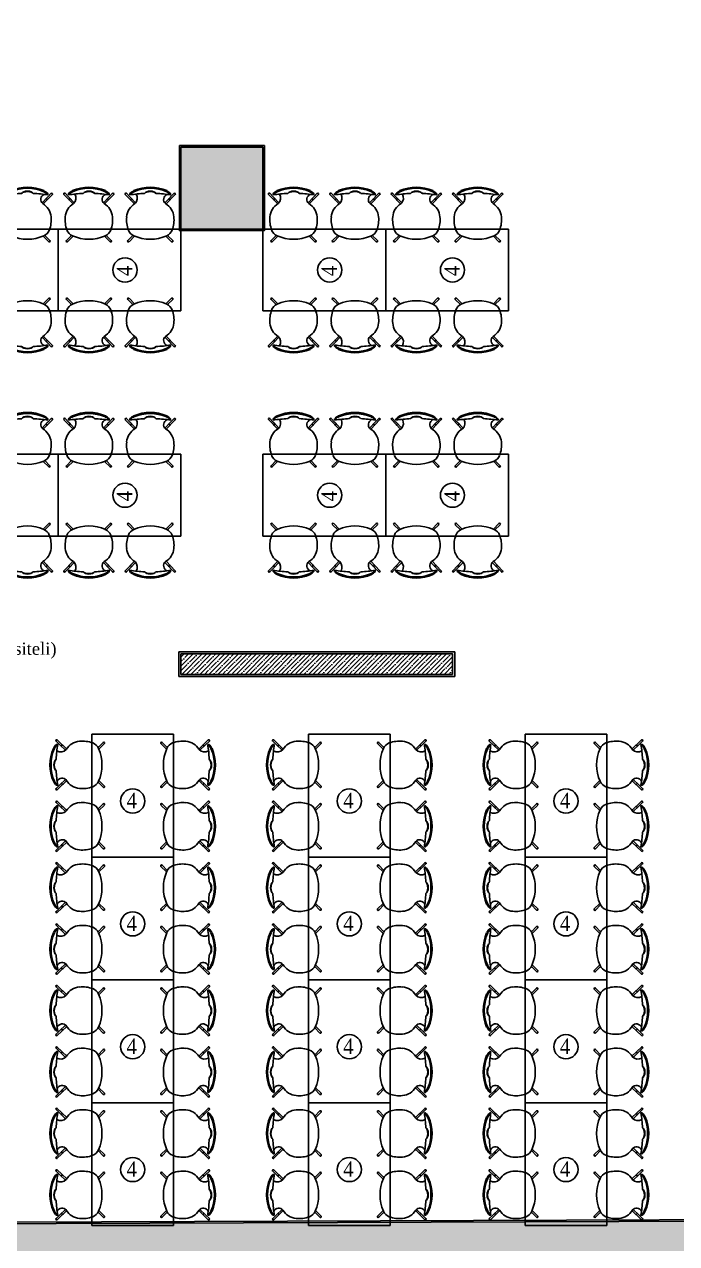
# Model space of a CAD drawing. Header units: millimetres. Extents: x -29311 to -3405, y 28913 to 42880.
# Drawn here: x -17624 to -16987, y 30469 to 31660 of the extents above; entities that cross this region are included whole.
import ezdxf
from ezdxf.enums import TextEntityAlignment as Align

# ---------------------------------------------------------------- set-up
doc = ezdxf.new("R2010")
doc.units = ezdxf.units.MM
for name, color, linetype in [('A-BA', 1, 'Continuous'), ('A-SIVA-IC', 97, 'Continuous'), ('A-TEFRIS', 251, 'Continuous'), ('A-YAZI', 136, 'Continuous'), ('ARREDI_attrezzature', 175, 'Continuous')]:
    doc.layers.add(name, color=color, linetype=linetype)
doc.layers.add('tarama-betonarme', color=252, linetype='Continuous', lineweight=13)
doc.styles.add('YAZ-50', font='times.ttf', dxfattribs={"width": 0.9})
pattern_1 = [(45, (-65876.5644, 45834.01), (-4.4194174, 4.4194174), []), (45, (-65872.145, 45834.01), (-4.4194174, 4.4194174), [7.8125, -1.5625, 0, -1.5625])]

# ---------------------------------------------------------------- blocks, each defined once
blk = doc.blocks.new('4 KİŞİ MASA')
at = {"layer": 'A-TEFRIS'}
for p, q in [((81407.3, 15650.4), (81410.7, 15647.1)), ((81408.4, 15651.5), (81417.7, 15642.6)), ((81442.2, 15537.1), (81442.2, 15657.1)), ((81442.2, 15657.1), (81522.2, 15657.1)), ((81442.2, 15537.1), (81442.2, 15657.1)), ((81442.2, 15657.1), (81522.2, 15657.1)), ((81448.4, 15644), (81453.4, 15649.1)), ((81516, 15644), (81511, 15649.1)), ((81522.2, 15657.1), (81522.2, 15537.1)), ((81522.2, 15657.1), (81522.2, 15537.1)), ((81556, 15651.5), (81546.7, 15642.6)), ((81557.1, 15650.4), (81553.7, 15647.1)), ((81408.9, 15647.1), (81407.7, 15647.1)), ((81411, 15646.8), (81410.7, 15647.1)), ((81411, 15646.8), (81416.6, 15641.4)), ((81449.1, 15642.5), (81454.6, 15647.9)), ((81515.3, 15642.5), (81509.8, 15647.9)), ((81553.4, 15646.8), (81547.8, 15641.4)), ((81553.4, 15646.8), (81553.7, 15647.1)), ((81555.5, 15647.1), (81556.7, 15647.1)), ((81411, 15607.5), (81416.6, 15612.9)), ((81553.4, 15607.5), (81547.8, 15612.9)), ((81407.3, 15603.9), (81410.7, 15607.2)), ((81408.9, 15607.2), (81407.7, 15607.2)), ((81408.4, 15602.8), (81417.7, 15611.7)), ((81410.7, 15607.2), (81411, 15607.5)), ((81448.4, 15610.3), (81453.4, 15605.2)), ((81449.1, 15611.8), (81454.6, 15606.4)), ((81515.3, 15611.8), (81509.8, 15606.4)), ((81516, 15610.3), (81511, 15605.2)), ((81556, 15602.8), (81546.7, 15611.7)), ((81553.7, 15607.2), (81553.4, 15607.5)), ((81557.1, 15603.9), (81553.7, 15607.2)), ((81555.5, 15607.2), (81556.7, 15607.2)), ((81407.3, 15590.4), (81410.7, 15587.1)), ((81408.4, 15591.5), (81417.7, 15582.6)), ((81448.4, 15584), (81453.4, 15589.1)), ((81516, 15584), (81511, 15589.1)), ((81556, 15591.5), (81546.7, 15582.6)), ((81557.1, 15590.4), (81553.7, 15587.1)), ((81408.9, 15587.1), (81407.7, 15587.1)), ((81411, 15586.8), (81410.7, 15587.1)), ((81411, 15586.8), (81416.6, 15581.4)), ((81449.1, 15582.5), (81454.6, 15587.9)), ((81515.3, 15582.5), (81509.8, 15587.9)), ((81553.4, 15586.8), (81547.8, 15581.4)), ((81553.4, 15586.8), (81553.7, 15587.1)), ((81555.5, 15587.1), (81556.7, 15587.1)), ((81407.3, 15543.9), (81410.7, 15547.2)), ((81408.9, 15547.2), (81407.7, 15547.2)), ((81408.4, 15542.8), (81417.7, 15551.7)), ((81410.7, 15547.2), (81411, 15547.5)), ((81411, 15547.5), (81416.6, 15552.9)), ((81448.4, 15550.3), (81453.4, 15545.2)), ((81449.1, 15551.8), (81454.6, 15546.4)), ((81515.3, 15551.8), (81509.8, 15546.4)), ((81516, 15550.3), (81511, 15545.2)), ((81556, 15542.8), (81546.7, 15551.7)), ((81553.4, 15547.5), (81547.8, 15552.9)), ((81553.7, 15547.2), (81553.4, 15547.5)), ((81557.1, 15543.9), (81553.7, 15547.2)), ((81555.5, 15547.2), (81556.7, 15547.2)), ((81442.2, 15537.1), (81522.2, 15537.1))]:
    blk.add_line(p, q, dxfattribs=at)
blk.add_circle((81482.2, 15591.8), 11.8, dxfattribs=at)
for centre, radius, start, end in [((81407.9, 15650.9), 0.807, 53.3029, 218.6971), ((81431.7, 15633.6), 16.7, 95.1377, 149.39), ((81433.3, 15622.3), 28, 69.2101, 96.3077), ((81439.7, 15639.2), 10, 23.8214, 69.2101), ((81454, 15648.5), 0.8, 315, 135), ((81510.4, 15648.5), 0.8, 45, 225), ((81524.7, 15639.2), 10, 110.7899, 156.1786), ((81531.1, 15622.3), 28, 83.6923, 110.7899), ((81532.7, 15633.6), 16.7, 30.61, 84.8623), ((81556.5, 15650.9), 0.807, 321.3029, 126.6971), ((81441.1, 15627.1), 39.8, 156.1786, 203.8214), ((81442.2, 15627.1), 39.8, 156.1786, 203.8214), ((81414.9, 15638.6), 11.1, 129.8431, 155.448), ((81415, 15639.2), 10, 127.2868, 156.1786), ((81533.3, 15627.1), 126, 170.8741, 177.4513), ((81411.9, 15647.3), 7.59, 239.7971, 315.8628), ((81413.4, 15645.6), 0.8, 39.16, 219.16), ((81412.4, 15627.1), 39.8, 336.1786, 23.8214), ((81552, 15627.1), 39.8, 156.1786, 203.8214), ((81552.5, 15647.3), 7.59, 224.1372, 300.2029), ((81551, 15645.6), 0.8, 320.84, 140.84), ((81549.4, 15639.2), 10, 23.8214, 52.7132), ((81431.1, 15627.1), 126, 2.5487, 9.1259), ((81549.5, 15638.6), 11.1, 24.552, 50.1569), ((81522.2, 15627.1), 39.8, 336.1786, 23.8214), ((81523.3, 15627.1), 39.8, 336.1786, 23.8214), ((81533.3, 15627.1), 126, 182.5374, 189.1259), ((81413.3, 15608.7), 5.37, 40.801, 155.8384), ((81551.1, 15608.7), 5.37, 24.1616, 139.199), ((81431.1, 15627.1), 126, 350.8741, 357.4626), ((81414.9, 15615.7), 11.1, 204.552, 230.1569), ((81415, 15615.1), 10, 203.8214, 232.7132), ((81408, 15603.4), 0.807, 141.3029, 306.6971), ((81413.5, 15608.8), 0.8, 140.84, 320.84), ((81431.7, 15620.7), 16.7, 210.61, 264.8623), ((81433.3, 15631.9), 28, 263.6923, 290.7899), ((81439.7, 15615.1), 10, 290.7899, 336.1786), ((81454, 15605.8), 0.8, 225, 45), ((81510.4, 15605.8), 0.8, 135, 315), ((81524.7, 15615.1), 10, 203.8214, 249.2101), ((81531.1, 15631.9), 28, 249.2101, 276.3077), ((81532.7, 15620.7), 16.7, 275.1377, 329.39), ((81550.9, 15608.8), 0.8, 219.16, 39.16), ((81549.4, 15615.1), 10, 307.2868, 336.1786), ((81556.4, 15603.4), 0.807, 233.3029, 38.6971), ((81549.5, 15615.7), 11.1, 309.8431, 335.448), ((81407.9, 15590.9), 0.807, 53.3029, 218.6971), ((81431.7, 15573.6), 16.7, 95.1377, 149.39), ((81433.3, 15562.3), 28, 69.2101, 96.3077), ((81454, 15588.5), 0.8, 315, 135), ((81510.4, 15588.5), 0.8, 45, 225), ((81531.1, 15562.3), 28, 83.6923, 110.7899), ((81532.7, 15573.6), 16.7, 30.61, 84.8623), ((81556.5, 15590.9), 0.807, 321.3029, 126.6971), ((81441.1, 15567.1), 39.8, 156.1786, 203.8214), ((81442.2, 15567.1), 39.8, 156.1786, 203.8214), ((81414.9, 15578.6), 11.1, 129.8431, 155.448), ((81415, 15579.2), 10, 127.2868, 156.1786), ((81533.3, 15567.1), 126, 170.8741, 177.4513), ((81411.9, 15587.3), 7.59, 239.7971, 315.8628), ((81413.4, 15585.6), 0.8, 39.16, 219.16), ((81439.7, 15579.2), 10, 23.8214, 69.2101), ((81412.4, 15567.1), 39.8, 336.1786, 23.8214), ((81552, 15567.1), 39.8, 156.1786, 203.8214), ((81524.7, 15579.2), 10, 110.7899, 156.1786), ((81552.5, 15587.3), 7.59, 224.1372, 300.2029), ((81551, 15585.6), 0.8, 320.84, 140.84), ((81549.4, 15579.2), 10, 23.8214, 52.7132), ((81431.1, 15567.1), 126, 2.5487, 9.1259), ((81549.5, 15578.6), 11.1, 24.552, 50.1569), ((81522.2, 15567.1), 39.8, 336.1786, 23.8214), ((81523.3, 15567.1), 39.8, 336.1786, 23.8214), ((81533.3, 15567.1), 126, 182.5374, 189.1259), ((81413.3, 15548.7), 5.37, 40.801, 155.8384), ((81551.1, 15548.7), 5.37, 24.1616, 139.199), ((81431.1, 15567.1), 126, 350.8741, 357.4626), ((81414.9, 15555.7), 11.1, 204.552, 230.1569), ((81415, 15555.1), 10, 203.8214, 232.7132), ((81408, 15543.4), 0.807, 141.3029, 306.6971), ((81413.5, 15548.8), 0.8, 140.84, 320.84), ((81431.7, 15560.7), 16.7, 210.61, 264.8623), ((81433.3, 15571.9), 28, 263.6923, 290.7899), ((81439.7, 15555.1), 10, 290.7899, 336.1786), ((81454, 15545.8), 0.8, 225, 45), ((81510.4, 15545.8), 0.8, 135, 315), ((81524.7, 15555.1), 10, 203.8214, 249.2101), ((81531.1, 15571.9), 28, 249.2101, 276.3077), ((81532.7, 15560.7), 16.7, 275.1377, 329.39), ((81550.9, 15548.8), 0.8, 219.16, 39.16), ((81549.4, 15555.1), 10, 307.2868, 336.1786), ((81556.4, 15543.4), 0.807, 233.3029, 38.6971), ((81549.5, 15555.7), 11.1, 309.8431, 335.448)]:
    blk.add_arc(centre, radius, start, end, dxfattribs=at)
at = {"layer": 'A-TEFRIS', "extrusion": (0, 0, -1)}
for centre, major_axis, ratio, start_param, end_param in [((81408.6, 15627.2), (0.11, 5.89), 0.578981, 3.432785, 5.928076), ((81408, 15627.2), (0.16, 5.75), 0.417867, 3.323446, 5.96486), ((81408.6, 15567.2), (0.11, 5.89), 0.578981, 3.432785, 5.928076), ((81408, 15567.2), (0.16, 5.75), 0.417867, 3.323446, 5.96486)]:
    blk.add_ellipse(centre, major_axis=major_axis, ratio=ratio, start_param=start_param, end_param=end_param, dxfattribs=at)
at = {"layer": 'A-TEFRIS'}
for centre, major_axis, ratio, start_param, end_param in [((81555.9, 15627.2), (0.11, -5.89), 0.578981, 0.291192, 2.786483), ((81556.4, 15627.2), (0.16, -5.75), 0.417867, 0.181854, 2.823267), ((81555.9, 15567.2), (0.11, -5.89), 0.578981, 0.291192, 2.786483), ((81556.4, 15567.2), (0.16, -5.75), 0.417867, 0.181854, 2.823267)]:
    blk.add_ellipse(centre, major_axis=major_axis, ratio=ratio, start_param=start_param, end_param=end_param, dxfattribs=at)
at = {"layer": 'A-TEFRIS', "style": 'YAZ-50', "width": 0.9}
blk.add_text('4', height=15, dxfattribs=at).set_placement((81476.2, 15584.8))

msp = doc.modelspace()

# ---------------------------------------------------------------- hatches: boundary and pattern name
at = {"layer": 'tarama-betonarme'}
h = msp.add_hatch(dxfattribs=at)
h.set_pattern_fill('ANSI35', color=256, scale=25, style=0)
h.set_pattern_definition(pattern_1)
h.paths.add_polyline_path([(-18785.37, 30484.04), (-19021.29, 32291.44), (-14216.73, 32477.67), (-13835.02, 30501.63)], flags=16)
h.paths.add_polyline_path([(-18811.7, 30453.95), (-19055.29, 32320.15), (-14192.15, 32508.65), (-13798.7, 30471.76)])
h = msp.add_hatch(dxfattribs=at)
h.set_pattern_fill('ANSI35', color=256, scale=25, style=0)
h.set_pattern_definition(pattern_1)
edge = h.paths.add_edge_path()
edge.add_line((-17391.24, 31539.76), (-17391.24, 31459.76))
edge.add_line((-17391.24, 31459.76), (-17471.24, 31459.76))
edge.add_line((-17471.24, 31459.76), (-17471.24, 31539.76))
h.paths.add_polyline_path([(-16641.24, 31539.76), (-16561.24, 31539.76), (-16561.24, 31459.76), (-16641.24, 31459.76)])
h = msp.add_hatch(dxfattribs=at)
h.set_pattern_fill('ANSI35', color=256, scale=25, style=0)
h.set_pattern_definition(pattern_1)
h.paths.add_polyline_path([(-17205.74, 31024.76), (-17471.24, 31024.76), (-17471.24, 31044.76), (-17205.74, 31044.76)])

# ---------------------------------------------------------------- linework, layer by layer
at = {"layer": 'A-BA'}
for points in [[(-19021.29, 32291.44), (-18785.37, 30484.04), (-13835.02, 30501.63)], [(-17391.24, 31539.76), (-17391.24, 31459.76), (-17471.24, 31459.76), (-17471.24, 31539.76)], [(-17205.74, 31024.76), (-17471.24, 31024.76), (-17471.24, 31044.76), (-17205.74, 31044.76), (-17205.74, 31024.76)]]:
    msp.add_lwpolyline(points, dxfattribs=at)
msp.add_lwpolyline([(-17471.24, 31539.76), (-17391.24, 31539.76), (-17391.24, 31459.76), (-17471.24, 31459.76)], close=True, dxfattribs=at)
at = {"layer": 'A-SIVA-IC'}
for points in [[(-17472.74, 31541.25), (-17389.74, 31541.25), (-17389.74, 31458.26), (-17472.74, 31458.26)], [(-17473.24, 31022.76), (-17203.74, 31022.76), (-17203.74, 31046.76), (-17473.24, 31046.76)]]:
    msp.add_lwpolyline(points, close=True, dxfattribs=at)
msp.add_lwpolyline([(-18094.12, 30488), (-16640.49, 30493.16)], dxfattribs=at)
at = {"layer": 'A-TEFRIS'}
msp.add_line((-17471.24, 31459.76), (-17391.24, 31459.76), dxfattribs=at)

# ---------------------------------------------------------------- block references
at = {"layer": 'ARREDI_attrezzature', "rotation": 90}
for p in [(-2054.1, -50062.44), (-1934.1, -50062.44), (-1734.1, -50062.43), (-1614.1, -50062.43), (-2054.1, -50282.44), (-1934.1, -50282.44), (-1734.1, -50282.43), (-1614.1, -50282.43)]:
    msp.add_blockref('4 KİŞİ MASA', p, dxfattribs=at)
at = {"layer": 'ARREDI_attrezzature'}
for p in [(-99000.6, 15309.28), (-98788.91, 15309.28), (-98577.23, 15309.28), (-99000.6, 15189.28), (-98788.91, 15189.28), (-98577.23, 15189.28), (-99000.6, 15069.28), (-98788.91, 15069.28), (-98577.23, 15069.28), (-99000.6, 14949.28), (-98788.91, 14949.28), (-98577.23, 14949.28)]:
    msp.add_blockref('4 KİŞİ MASA', p, dxfattribs=at)

# ---------------------------------------------------------------- texts
at = {"layer": 'A-YAZI', "style": 'YAZ-50'}
msp.add_text('YEMEK SALONU (150+40=190 Kişi kapasiteli)', height=12, dxfattribs=at).set_placement((-17773.17, 31043.9), align=Align.CENTER)

doc.saveas('drawing.dxf')
